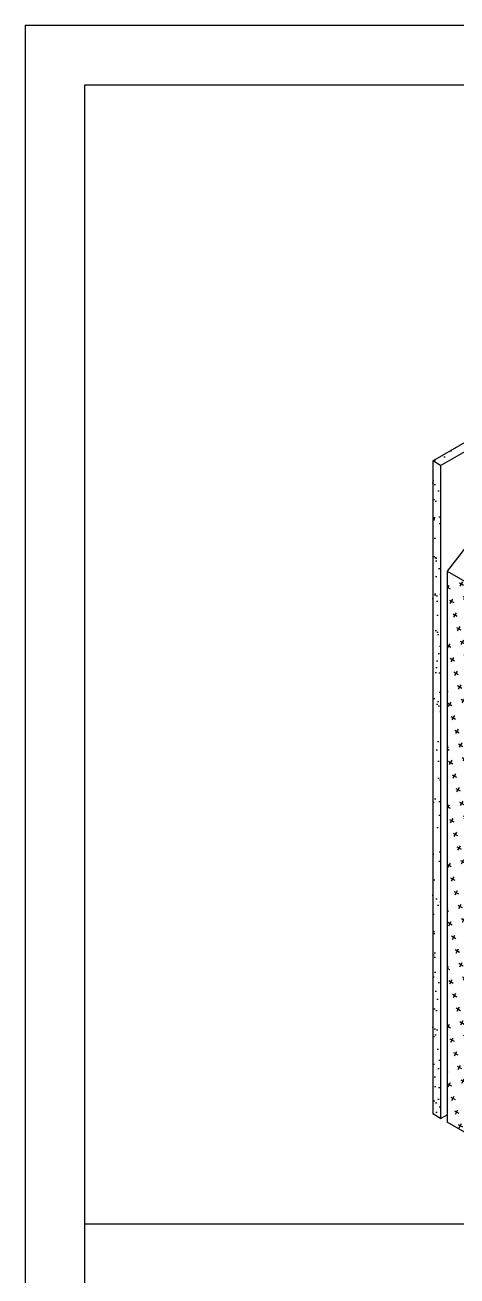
# Model space of a CAD drawing. Extents: x -77 to 51, y 0 to 66.
# Drawn here: x 0 to 10.81, y 34.55 to 65.85 of the extents above; entities that cross this region are included whole.
import ezdxf

# ---------------------------------------------------------------- set-up
doc = ezdxf.new("R2010")
doc.units = 0
doc.header["$LTSCALE"] = 1.5
doc.header["$MEASUREMENT"] = 0
doc.layers.get('DEFPOINTS').update_dxf_attribs({"linetype": 'CONTINUOUS'})
for name, color, linetype in [('INSULATION', 40, 'CONTINUOUS'), ('STRUCTURE', 252, 'CONTINUOUS'), ('TITLE', 7, 'CONTINUOUS'), ('W', 7, 'CONTINUOUS')]:
    doc.layers.add(name, color=color, linetype=linetype)

msp = doc.modelspace()

# ---------------------------------------------------------------- hatches: boundary and pattern name
at = {"layer": 'INSULATION', "linetype": 'CONTINUOUS'}
h = msp.add_hatch(dxfattribs=at)
h.set_pattern_fill('CROSS', color=256, angle=330, style=0)
h.set_pattern_definition([(330, (47.2746, 3.44885), (0.3415064, 0.0915064), [0.125, -0.375]), (60, (47.29748, 3.36348), (-0.0915064, 0.3415064), [0.125, -0.375])])
h.paths.add_polyline_path([(12.923, 50.818), (10.564, 52.18), (10.564, 38.394), (12.923, 37.033)])
at = {"layer": 'STRUCTURE', "linetype": 'CONTINUOUS'}
h = msp.add_hatch(dxfattribs=at)
h.set_pattern_fill('AR-SAND', color=256, scale=0.25, style=0)
h.set_pattern_definition([(37.5, (111.69888, 3.44885), (-0.0157483, 0.481706), [0, -0.38, 0, -0.425, 0, -0.40625]), (7.5, (111.6989, 3.44885), (0.442444, 0.7055365), [0, -0.205, 0, -0.3425, 0, -0.13125]), (327.5, (111.39138, 3.44885), (0.7785355, 0.0014148), [0, -0.125, 0, -0.45, 0, -0.5875]), (317.5, (111.3914, 3.44885), (0.7515317, 0.219419), [0, -0.0625, 0, -0.295, 0, -0.3375])])
h.paths.add_polyline_path([(14.814, 57.373), (14.615, 57.487), (10.203, 54.94), (10.401, 54.825)])
h.paths.add_polyline_path([(10.401, 54.825), (10.203, 54.94), (10.203, 38.603), (10.401, 38.488)])

# ---------------------------------------------------------------- linework, layer by layer
at = {"layer": 'DEFPOINTS'}
for q in [(0, -0.155), (51, 65.845)]:
    msp.add_line((0, 65.845), q, dxfattribs=at)
at = {"layer": 'INSULATION', "linetype": 'CONTINUOUS'}
for p, q in [((14.11, 56.779), (10.564, 52.18)), ((10.564, 52.18), (12.923, 50.818)), ((10.564, 52.18), (10.564, 38.394)), ((12.923, 37.033), (10.564, 38.394))]:
    msp.add_line(p, q, dxfattribs=at)
at = {"layer": 'STRUCTURE'}
for p, q in [((10.203, 54.94), (14.615, 57.487)), ((10.401, 54.825), (14.814, 57.373)), ((10.203, 54.94), (10.203, 38.603)), ((10.401, 54.825), (10.401, 38.488)), ((10.401, 38.488), (10.564, 38.582))]:
    msp.add_line(p, q, dxfattribs=at)
at = {"layer": 'STRUCTURE', "linetype": 'CONTINUOUS'}
for p, q in [((10.401, 54.825), (10.203, 54.94)), ((10.401, 38.488), (10.203, 38.603))]:
    msp.add_line(p, q, dxfattribs=at)
at = {"layer": 'TITLE', "linetype": 'CONTINUOUS'}
msp.add_line((49.5, 35.845), (1.5, 35.845), dxfattribs=at)
at = {"layer": 'W'}
msp.add_lwpolyline([(1.5, 64.345), (49.5, 64.345), (49.5, 1.345), (1.5, 1.345)], close=True, dxfattribs=at)

doc.saveas('drawing.dxf')
